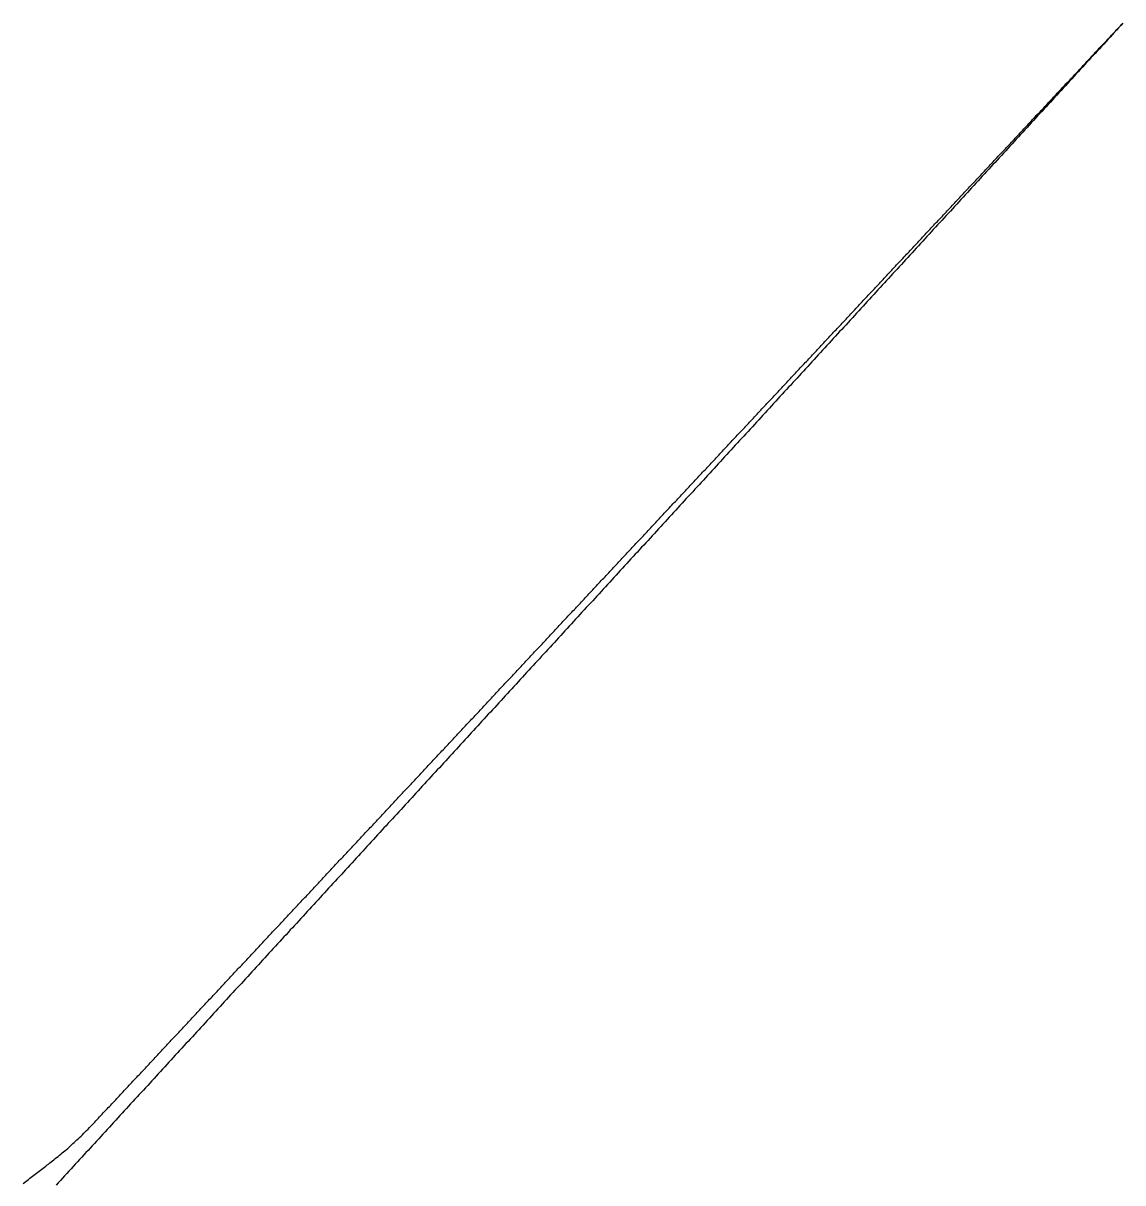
# Model space of a CAD drawing. Extents: x 228907 to 262032, y 2070195 to 2105347.
# Drawn here: x 245365 to 262032, y 2087771 to 2105347 of the extents above; entities that cross this region are included whole.
import ezdxf

# ---------------------------------------------------------------- set-up
doc = ezdxf.new("R2010")
doc.units = 0
doc.layers.add('DEM_20px_m', color=1, linetype='CONTINUOUS')

msp = doc.modelspace()

# ---------------------------------------------------------------- linework, layer by layer
at = {"layer": 'DEM_20px_m', "color": 7}
msp.add_polyline3d([(245365, 2087761, -94), (245386, 2087776, -94), (245406, 2087792, -94), (245426, 2087808, -94), (245446, 2087823, -95), (245466, 2087839, -95), (245486, 2087854, -95), (245507, 2087870, -95), (245527, 2087885, -95), (245547, 2087901, -95), (245567, 2087916, -95), (245587, 2087932, -95), (245607, 2087947, -96), (245628, 2087963, -98), (245648, 2087978, -99), (245668, 2087994, -100), (245688, 2088010, -100), (245708, 2088025, -100), (245728, 2088041, -100), (245749, 2088056, -100), (245769, 2088072, -101), (245789, 2088087, -101), (245809, 2088103, -101), (245809, 2088103, -101), (245830, 2088120, -101), (245851, 2088137, -102), (245872, 2088154, -102), (245893, 2088171, -102), (245914, 2088188, -102), (245936, 2088205, -102), (245957, 2088223, -102), (245978, 2088240, -102), (245999, 2088257, -102), (246020, 2088274, -102), (246040, 2088292, -102), (246060, 2088311, -102), (246080, 2088329, -102), (246100, 2088347, -102), (246120, 2088365, -102), (246140, 2088383, -102), (246160, 2088402, -102), (246180, 2088420, -102), (246201, 2088438, -101), (246221, 2088456, -101), (246242, 2088478, -101), (246263, 2088499, -102), (246284, 2088521, -102), (246305, 2088542, -102), (246327, 2088564, -102), (246348, 2088585, -102), (246369, 2088607, -102), (246390, 2088628, -102), (246411, 2088650, -102), (246430, 2088670, -102), (246449, 2088690, -103), (246468, 2088710, -103), (246486, 2088730, -103), (246505, 2088750, -103), (246524, 2088770, -103), (246542, 2088790, -103), (246561, 2088810, -103), (246580, 2088830, -103), (246599, 2088850, -103), (246617, 2088870, -103), (246636, 2088890, -104), (246655, 2088910, -104), (246674, 2088930, -104), (246692, 2088950, -104), (246711, 2088970, -104), (246730, 2088990, -104), (246749, 2089010, -104), (246767, 2089030, -104), (246786, 2089050, -104), (246805, 2089070, -105), (246823, 2089090, -105), (246842, 2089110, -105), (246861, 2089130, -105), (246880, 2089150, -105), (246898, 2089170, -105), (246917, 2089190, -105), (246936, 2089210, -105), (246955, 2089230, -105), (246973, 2089250, -105), (246992, 2089270, -105), (247011, 2089290, -105), (247029, 2089310, -105), (247048, 2089330, -105), (247067, 2089350, -105), (247086, 2089370, -105), (247104, 2089390, -105), (247123, 2089410, -106), (247142, 2089430, -106), (247161, 2089450, -106), (247179, 2089470, -107), (247198, 2089490, -107), (247217, 2089510, -107), (247235, 2089531, -107), (247254, 2089551, -108), (247273, 2089571, -108), (247292, 2089591, -108), (247310, 2089611, -109), (247329, 2089631, -109), (247348, 2089651, -108), (247367, 2089671, -108), (247385, 2089691, -108), (247404, 2089711, -108), (247423, 2089731, -108), (247442, 2089751, -107), (247460, 2089771, -105), (247479, 2089791, -105), (247498, 2089811, -105), (247516, 2089831, -105), (247535, 2089851, -105), (247554, 2089871, -105), (247573, 2089891, -105), (247591, 2089911, -105), (247610, 2089931, -105), (247629, 2089951, -105), (247648, 2089971, -105), (247666, 2089991, -105), (247685, 2090011, -105), (247704, 2090031, -105), (247722, 2090051, -105), (247741, 2090071, -104), (247760, 2090091, -103), (247779, 2090111, -102), (247797, 2090131, -101), (247816, 2090151, -101), (247835, 2090171, -101), (247854, 2090191, -101), (247872, 2090211, -100), (247891, 2090231, -100), (247910, 2090251, -99), (247928, 2090271, -99), (247947, 2090291, -100), (247966, 2090311, -100), (247985, 2090331, -101), (248003, 2090351, -101), (248022, 2090371, -101), (248041, 2090391, -101), (248060, 2090411, -102), (248078, 2090431, -102), (248097, 2090451, -102), (248116, 2090472, -103), (248135, 2090492, -104), (248153, 2090512, -104), (248172, 2090532, -105), (248191, 2090552, -105), (248209, 2090572, -105), (248228, 2090592, -105), (248247, 2090612, -105), (248266, 2090632, -105), (248284, 2090652, -105), (248303, 2090672, -106), (248322, 2090692, -108), (248341, 2090712, -109), (248359, 2090732, -110), (248378, 2090752, -110), (248397, 2090772, -110), (248415, 2090792, -111), (248434, 2090812, -111), (248453, 2090832, -112), (248472, 2090852, -113), (248490, 2090872, -113), (248509, 2090892, -114), (248528, 2090912, -115), (248547, 2090932, -115), (248565, 2090952, -115), (248584, 2090972, -115), (248603, 2090992, -117), (248621, 2091012, -119), (248640, 2091032, -120), (248659, 2091052, -120), (248678, 2091072, -120), (248696, 2091092, -120), (248715, 2091112, -120), (248734, 2091132, -120), (248753, 2091152, -120), (248771, 2091172, -120), (248790, 2091192, -120), (248809, 2091212, -120), (248828, 2091232, -120), (248846, 2091252, -120), (248865, 2091272, -120), (248884, 2091292, -120), (248902, 2091312, -120), (248921, 2091332, -120), (248940, 2091352, -120), (248959, 2091372, -120), (248977, 2091392, -121), (248996, 2091413, -121), (249015, 2091433, -121), (249034, 2091453, -122), (249052, 2091473, -122), (249071, 2091493, -122), (249090, 2091513, -123), (249108, 2091533, -123), (249127, 2091553, -123), (249146, 2091573, -123), (249165, 2091593, -124), (249183, 2091613, -124), (249202, 2091633, -124), (249221, 2091653, -125), (249240, 2091673, -125), (249258, 2091693, -125), (249277, 2091713, -126), (249296, 2091733, -127), (249314, 2091753, -127), (249333, 2091773, -128), (249352, 2091793, -129), (249371, 2091813, -129), (249389, 2091833, -130), (249408, 2091853, -131), (249427, 2091873, -132), (249446, 2091893, -132), (249464, 2091913, -133), (249483, 2091933, -133), (249502, 2091953, -134), (249521, 2091973, -135), (249539, 2091993, -135), (249558, 2092013, -136), (249577, 2092033, -136), (249595, 2092053, -137), (249614, 2092073, -137), (249633, 2092093, -138), (249652, 2092113, -139), (249670, 2092133, -139), (249689, 2092153, -140), (249708, 2092173, -140), (249727, 2092193, -140), (249745, 2092213, -141), (249764, 2092233, -141), (249783, 2092253, -142), (249801, 2092273, -142), (249820, 2092293, -143), (249839, 2092313, -143), (249858, 2092333, -144), (249876, 2092354, -144), (249895, 2092374, -145), (249914, 2092394, -145), (249933, 2092414, -146), (249951, 2092434, -147), (249970, 2092454, -148), (249989, 2092474, -149), (250007, 2092494, -150), (250026, 2092514, -150), (250045, 2092534, -151), (250064, 2092554, -151), (250082, 2092574, -151), (250101, 2092594, -152), (250120, 2092614, -152), (250139, 2092634, -153), (250157, 2092654, -153), (250176, 2092674, -153), (250195, 2092694, -154), (250214, 2092714, -154), (250232, 2092734, -155), (250251, 2092754, -155), (250270, 2092774, -156), (250288, 2092794, -156), (250307, 2092814, -156), (250326, 2092834, -157), (250345, 2092854, -157), (250363, 2092874, -158), (250382, 2092894, -158), (250401, 2092914, -158), (250420, 2092934, -159), (250438, 2092954, -159), (250457, 2092974, -160), (250476, 2092994, -160), (250494, 2093014, -161), (250513, 2093034, -161), (250532, 2093054, -162), (250551, 2093074, -162), (250569, 2093094, -163), (250588, 2093114, -164), (250607, 2093134, -164), (250626, 2093154, -165), (250644, 2093174, -165), (250663, 2093194, -165), (250682, 2093214, -166), (250700, 2093234, -166), (250719, 2093254, -167), (250738, 2093274, -167), (250757, 2093294, -167), (250775, 2093315, -168), (250794, 2093335, -168), (250813, 2093355, -169), (250832, 2093375, -169), (250850, 2093395, -170), (250869, 2093415, -170), (250888, 2093435, -170), (250907, 2093455, -171), (250925, 2093475, -171), (250944, 2093495, -172), (250963, 2093515, -172), (250981, 2093535, -172), (251000, 2093555, -173), (251019, 2093575, -173), (251038, 2093595, -174), (251056, 2093615, -174), (251075, 2093635, -174), (251094, 2093655, -175), (251113, 2093675, -175), (251131, 2093695, -176), (251150, 2093715, -176), (251169, 2093735, -176), (251187, 2093755, -177), (251206, 2093775, -177), (251225, 2093795, -178), (251244, 2093815, -178), (251262, 2093835, -179), (251281, 2093855, -179), (251300, 2093875, -179), (251319, 2093895, -180), (251337, 2093915, -180), (251356, 2093935, -181), (251375, 2093955, -181), (251393, 2093975, -182), (251412, 2093995, -182), (251431, 2094015, -182), (251450, 2094035, -183), (251468, 2094055, -183), (251487, 2094075, -184), (251506, 2094095, -184), (251525, 2094115, -184), (251543, 2094135, -185), (251562, 2094155, -185), (251581, 2094175, -185), (251600, 2094195, -186), (251618, 2094215, -186), (251637, 2094235, -187), (251656, 2094256, -187), (251674, 2094276, -187), (251693, 2094296, -188), (251712, 2094316, -188), (251731, 2094336, -189), (251749, 2094356, -189), (251768, 2094376, -189), (251787, 2094396, -190), (251806, 2094416, -190), (251824, 2094436, -190), (251843, 2094456, -191), (251862, 2094476, -191), (251880, 2094496, -191), (251899, 2094516, -191), (251918, 2094536, -192), (251937, 2094556, -192), (251955, 2094576, -192), (251974, 2094596, -192), (251993, 2094616, -193), (252012, 2094636, -193), (252030, 2094656, -193), (252049, 2094676, -194), (252068, 2094696, -194), (252086, 2094716, -194), (252105, 2094736, -195), (252124, 2094756, -195), (252143, 2094776, -195), (252161, 2094796, -195), (252180, 2094816, -195), (252199, 2094836, -196), (252218, 2094856, -196), (252236, 2094876, -196), (252255, 2094896, -196), (252274, 2094916, -196), (252293, 2094936, -197), (252311, 2094956, -197), (252330, 2094976, -197), (252349, 2094996, -197), (252367, 2095016, -197), (252386, 2095036, -197), (252405, 2095056, -198), (252424, 2095076, -198), (252442, 2095096, -198), (252461, 2095116, -198), (252480, 2095136, -198), (252499, 2095156, -198), (252517, 2095176, -198), (252536, 2095197, -198), (252555, 2095217, -199), (252573, 2095237, -199), (252592, 2095257, -199), (252611, 2095277, -199), (252630, 2095297, -199), (252648, 2095317, -199), (252667, 2095337, -199), (252686, 2095357, -199), (252705, 2095377, -200), (252723, 2095397, -200), (252742, 2095417, -200), (252761, 2095437, -200), (252780, 2095457, -200), (252798, 2095477, -200), (252817, 2095497, -201), (252836, 2095517, -201), (252854, 2095537, -202), (252873, 2095557, -202), (252892, 2095577, -202), (252911, 2095597, -203), (252929, 2095617, -203), (252948, 2095637, -204), (252967, 2095657, -204), (252986, 2095677, -205), (253004, 2095697, -205), (253023, 2095717, -205), (253042, 2095737, -206), (253060, 2095757, -206), (253079, 2095777, -207), (253098, 2095797, -207), (253117, 2095817, -207), (253135, 2095837, -207), (253154, 2095857, -207), (253173, 2095877, -207), (253192, 2095897, -207), (253210, 2095917, -207), (253229, 2095937, -206), (253248, 2095957, -205), (253266, 2095977, -205), (253285, 2095997, -205), (253304, 2096017, -205), (253323, 2096037, -205), (253341, 2096057, -205), (253360, 2096077, -206), (253379, 2096097, -207), (253398, 2096117, -208), (253416, 2096138, -209), (253435, 2096158, -210), (253454, 2096178, -210), (253473, 2096198, -209), (253491, 2096218, -207), (253510, 2096238, -205), (253529, 2096258, -205), (253547, 2096278, -205), (253566, 2096298, -205), (253585, 2096318, -205), (253604, 2096338, -205), (253622, 2096358, -206), (253641, 2096378, -207), (253660, 2096398, -208), (253679, 2096418, -209), (253697, 2096438, -210), (253716, 2096458, -210), (253735, 2096478, -211), (253753, 2096498, -212), (253772, 2096518, -213), (253791, 2096538, -214), (253810, 2096558, -215), (253828, 2096578, -215), (253847, 2096598, -215), (253866, 2096618, -215), (253885, 2096638, -215), (253903, 2096658, -215), (253922, 2096678, -215), (253941, 2096698, -215), (253959, 2096718, -216), (253978, 2096738, -216), (253997, 2096758, -216), (254016, 2096778, -217), (254034, 2096798, -217), (254053, 2096818, -217), (254072, 2096838, -217), (254091, 2096858, -218), (254109, 2096878, -218), (254128, 2096898, -219), (254147, 2096918, -220), (254166, 2096938, -220), (254184, 2096958, -220), (254203, 2096978, -221), (254222, 2096998, -222), (254240, 2097018, -224), (254259, 2097038, -224), (254278, 2097058, -224), (254297, 2097079, -225), (254315, 2097099, -225), (254334, 2097119, -226), (254353, 2097139, -227), (254372, 2097159, -228), (254390, 2097179, -230), (254409, 2097199, -230), (254428, 2097219, -231), (254446, 2097239, -231), (254465, 2097259, -232), (254484, 2097279, -232), (254503, 2097299, -232), (254521, 2097319, -233), (254540, 2097339, -233), (254559, 2097359, -234), (254578, 2097379, -234), (254596, 2097399, -235), (254615, 2097419, -235), (254634, 2097439, -235), (254652, 2097459, -236), (254671, 2097479, -236), (254690, 2097499, -237), (254709, 2097519, -238), (254727, 2097539, -239), (254746, 2097559, -239), (254765, 2097579, -240), (254784, 2097599, -240), (254802, 2097619, -240), (254821, 2097639, -240), (254840, 2097659, -241), (254859, 2097679, -242), (254877, 2097699, -243), (254896, 2097719, -244), (254915, 2097739, -245), (254933, 2097759, -246), (254952, 2097779, -247), (254971, 2097799, -249), (254990, 2097819, -250), (255008, 2097839, -251), (255027, 2097859, -253), (255046, 2097879, -255), (255065, 2097899, -257), (255083, 2097919, -258), (255102, 2097939, -260), (255121, 2097959, -262), (255139, 2097979, -263), (255158, 2097999, -264), (255177, 2098020, -266), (255196, 2098040, -268), (255214, 2098060, -269), (255233, 2098080, -271), (255252, 2098100, -273), (255271, 2098120, -275), (255289, 2098140, -277), (255308, 2098160, -279), (255327, 2098180, -281), (255345, 2098200, -283), (255364, 2098220, -284), (255383, 2098240, -286), (255402, 2098260, -289), (255420, 2098280, -291), (255439, 2098300, -296), (255458, 2098320, -298), (255477, 2098340, -301), (255495, 2098360, -304), (255514, 2098380, -307), (255533, 2098400, -310), (255552, 2098420, -313), (255570, 2098440, -316), (255589, 2098460, -319), (255608, 2098480, -322), (255626, 2098500, -325), (255645, 2098520, -329), (255664, 2098540, -331), (255683, 2098560, -334), (255701, 2098580, -338), (255720, 2098600, -341), (255739, 2098620, -344), (255758, 2098640, -348), (255776, 2098660, -351), (255795, 2098680, -354), (255814, 2098700, -357), (255832, 2098720, -359), (255851, 2098740, -362), (255870, 2098760, -365), (255889, 2098780, -368), (255907, 2098800, -371), (255926, 2098820, -374), (255945, 2098840, -377), (255964, 2098860, -378), (255982, 2098880, -381), (256001, 2098900, -384), (256020, 2098920, -386), (256038, 2098940, -389), (256057, 2098961, -392), (256076, 2098981, -394), (256095, 2099001, -397), (256113, 2099021, -399), (256132, 2099041, -402), (256151, 2099061, -404), (256170, 2099081, -407), (256188, 2099101, -410), (256207, 2099121, -413), (256226, 2099141, -415), (256245, 2099161, -418), (256263, 2099181, -420), (256282, 2099201, -423), (256301, 2099221, -426), (256319, 2099241, -429), (256338, 2099261, -433), (256357, 2099281, -437), (256376, 2099301, -442), (256394, 2099321, -446), (256413, 2099341, -449), (256432, 2099361, -453), (256451, 2099381, -456), (256469, 2099401, -458), (256488, 2099421, -460), (256507, 2099441, -462), (256525, 2099461, -464), (256544, 2099481, -466), (256563, 2099501, -468), (256582, 2099521, -470), (256600, 2099541, -472), (256619, 2099561, -474), (256638, 2099581, -476), (256657, 2099601, -478), (256675, 2099621, -481), (256694, 2099641, -483), (256713, 2099661, -485), (256731, 2099681, -487), (256750, 2099701, -489), (256769, 2099721, -491), (256788, 2099741, -494), (256806, 2099761, -496), (256825, 2099781, -498), (256844, 2099801, -500), (256863, 2099821, -502), (256881, 2099841, -504), (256900, 2099861, -507), (256919, 2099881, -510), (256938, 2099901, -512), (256956, 2099922, -515), (256975, 2099942, -517), (256994, 2099962, -520), (257012, 2099982, -522), (257031, 2100002, -525), (257050, 2100022, -528), (257069, 2100042, -531), (257087, 2100062, -534), (257106, 2100082, -537), (257125, 2100102, -540), (257144, 2100122, -541), (257162, 2100142, -544), (257181, 2100162, -547), (257200, 2100182, -550), (257218, 2100202, -553), (257237, 2100222, -556), (257256, 2100242, -559), (257275, 2100262, -562), (257293, 2100282, -565), (257312, 2100302, -567), (257331, 2100322, -569), (257350, 2100342, -571), (257368, 2100362, -574), (257387, 2100382, -576), (257406, 2100402, -578), (257424, 2100422, -581), (257443, 2100442, -583), (257462, 2100462, -585), (257481, 2100482, -588), (257499, 2100502, -591), (257518, 2100522, -594), (257537, 2100542, -598), (257556, 2100562, -601), (257574, 2100582, -604), (257593, 2100602, -606), (257612, 2100622, -608), (257631, 2100642, -610), (257649, 2100662, -612), (257668, 2100682, -613), (257687, 2100702, -615), (257705, 2100722, -617), (257724, 2100742, -618), (257743, 2100762, -620), (257762, 2100782, -622), (257780, 2100802, -624), (257799, 2100822, -625), (257818, 2100842, -627), (257837, 2100863, -629), (257855, 2100883, -631), (257874, 2100903, -632), (257893, 2100923, -634), (257911, 2100943, -636), (257930, 2100963, -638), (257949, 2100983, -640), (257968, 2101003, -642), (257986, 2101023, -644), (258005, 2101043, -646), (258024, 2101063, -647), (258043, 2101083, -649), (258061, 2101103, -652), (258080, 2101123, -655), (258099, 2101143, -657), (258117, 2101163, -659), (258136, 2101183, -661), (258155, 2101203, -662), (258174, 2101223, -664), (258192, 2101243, -665), (258211, 2101263, -667), (258230, 2101283, -668), (258249, 2101303, -670), (258267, 2101323, -672), (258286, 2101343, -675), (258305, 2101363, -677), (258324, 2101383, -679), (258342, 2101403, -682), (258361, 2101423, -685), (258380, 2101443, -688), (258398, 2101463, -690), (258417, 2101483, -692), (258436, 2101503, -692), (258455, 2101523, -693), (258473, 2101543, -693), (258492, 2101563, -694), (258511, 2101583, -694), (258530, 2101603, -695), (258548, 2101623, -696), (258567, 2101643, -697), (258586, 2101663, -699), (258604, 2101683, -700), (258623, 2101703, -701), (258642, 2101723, -702), (258661, 2101743, -703), (258679, 2101763, -705), (258698, 2101783, -705), (258717, 2101804, -706), (258736, 2101824, -707), (258754, 2101844, -708), (258773, 2101864, -708), (258792, 2101884, -709), (258810, 2101904, -710), (258829, 2101924, -711), (258848, 2101944, -714), (258867, 2101964, -716), (258885, 2101984, -718), (258904, 2102004, -719), (258923, 2102024, -721), (258942, 2102044, -722), (258960, 2102064, -724), (258979, 2102084, -726), (258998, 2102104, -727), (259017, 2102124, -729), (259035, 2102144, -730), (259054, 2102164, -732), (259073, 2102184, -734), (259091, 2102204, -737), (259110, 2102224, -739), (259129, 2102244, -742), (259148, 2102264, -744), (259166, 2102284, -746), (259185, 2102304, -748), (259204, 2102324, -749), (259223, 2102344, -752), (259241, 2102364, -754), (259260, 2102384, -757), (259279, 2102404, -759), (259297, 2102424, -761), (259316, 2102444, -763), (259335, 2102464, -766), (259354, 2102484, -768), (259372, 2102504, -770), (259391, 2102524, -773), (259410, 2102544, -775), (259429, 2102564, -778), (259447, 2102584, -780), (259466, 2102604, -783), (259485, 2102624, -786), (259503, 2102644, -787), (259522, 2102664, -790), (259541, 2102684, -792), (259560, 2102704, -794), (259578, 2102724, -796), (259597, 2102745, -797), (259616, 2102765, -799), (259635, 2102785, -801), (259653, 2102805, -803), (259672, 2102825, -804), (259691, 2102845, -806), (259710, 2102865, -807), (259728, 2102885, -809), (259747, 2102905, -810), (259766, 2102925, -812), (259784, 2102945, -813), (259803, 2102965, -814), (259822, 2102985, -815), (259841, 2103005, -817), (259859, 2103025, -818), (259878, 2103045, -820), (259897, 2103065, -821), (259916, 2103085, -822), (259934, 2103105, -823), (259953, 2103125, -825), (259972, 2103145, -826), (259990, 2103165, -827), (260009, 2103185, -828), (260028, 2103205, -829), (260047, 2103225, -831), (260065, 2103245, -833), (260084, 2103265, -834), (260103, 2103285, -836), (260122, 2103305, -838), (260140, 2103325, -840), (260159, 2103345, -841), (260178, 2103365, -843), (260196, 2103385, -844), (260215, 2103405, -846), (260234, 2103425, -847), (260253, 2103445, -849), (260271, 2103465, -851), (260290, 2103485, -852), (260309, 2103505, -854), (260328, 2103525, -855), (260346, 2103545, -857), (260365, 2103565, -858), (260384, 2103585, -859), (260403, 2103605, -860), (260421, 2103625, -862), (260440, 2103645, -863), (260459, 2103665, -865), (260477, 2103686, -866), (260496, 2103706, -868), (260515, 2103726, -869), (260534, 2103746, -871), (260552, 2103766, -873), (260571, 2103786, -876), (260590, 2103806, -878), (260609, 2103826, -881), (260627, 2103846, -883), (260646, 2103866, -885), (260665, 2103886, -888), (260683, 2103906, -888), (260702, 2103926, -891), (260721, 2103946, -894), (260740, 2103966, -898), (260758, 2103986, -901), (260777, 2104006, -903), (260796, 2104026, -904), (260815, 2104046, -906), (260833, 2104066, -909), (260852, 2104086, -912), (260871, 2104106, -917), (260889, 2104126, -921), (260908, 2104146, -925), (260927, 2104166, -928), (260946, 2104186, -932), (260964, 2104206, -935), (260983, 2104226, -936), (261002, 2104246, -938), (261021, 2104266, -940), (261039, 2104286, -941), (261058, 2104306, -943), (261077, 2104326, -944), (261096, 2104346, -945), (261114, 2104366, -946), (261133, 2104386, -947), (261152, 2104406, -948), (261170, 2104426, -949), (261189, 2104446, -949), (261208, 2104466, -950), (261227, 2104486, -951), (261245, 2104506, -952), (261264, 2104526, -953), (261283, 2104546, -954), (261302, 2104566, -955), (261320, 2104586, -956), (261339, 2104606, -957), (261358, 2104627, -957), (261376, 2104647, -958), (261395, 2104667, -959), (261414, 2104687, -960), (261433, 2104707, -960), (261451, 2104727, -961), (261470, 2104747, -962), (261489, 2104767, -963), (261508, 2104787, -964), (261526, 2104807, -965), (261545, 2104827, -966), (261564, 2104847, -967), (261582, 2104867, -968), (261601, 2104887, -969), (261620, 2104907, -970), (261639, 2104927, -971), (261657, 2104947, -972), (261676, 2104967, -974), (261695, 2104987, -975), (261714, 2105007, -977), (261732, 2105027, -978), (261751, 2105047, -979), (261770, 2105067, -980), (261789, 2105087, -981), (261807, 2105107, -983), (261826, 2105127, -984), (261845, 2105147, -985), (261863, 2105167, -986), (261882, 2105187, -987), (261901, 2105207, -988), (261920, 2105227, -989), (261938, 2105247, -990), (261957, 2105267, -992), (261976, 2105287, -993), (261995, 2105307, -995), (262013, 2105327, -997), (262032, 2105347, -999), (262000, 2105312, -995), (261967, 2105277, -992), (261935, 2105242, -990), (261903, 2105207, -988), (261871, 2105172, -986), (261838, 2105136, -984), (261806, 2105101, -983), (261774, 2105066, -980), (261742, 2105031, -978), (261709, 2104996, -976), (261677, 2104961, -974), (261645, 2104925, -972), (261612, 2104890, -969), (261580, 2104855, -967), (261548, 2104820, -966), (261516, 2104785, -964), (261483, 2104750, -962), (261451, 2104715, -960), (261419, 2104679, -959), (261387, 2104644, -958), (261354, 2104609, -957), (261322, 2104574, -955), (261290, 2104539, -953), (261258, 2104504, -952), (261225, 2104468, -950), (261193, 2104433, -948), (261161, 2104398, -947), (261128, 2104363, -946), (261096, 2104328, -945), (261064, 2104293, -942), (261032, 2104258, -940), (260999, 2104222, -937), (260967, 2104187, -934), (260935, 2104152, -927), (260903, 2104117, -921), (260870, 2104082, -917), (260838, 2104047, -910), (260806, 2104011, -908), (260773, 2103976, -903), (260741, 2103941, -897), (260709, 2103906, -894), (260677, 2103871, -888), (260644, 2103836, -885), (260612, 2103801, -880), (260580, 2103765, -875), (260548, 2103730, -872), (260515, 2103695, -869), (260483, 2103660, -866), (260451, 2103625, -863), (260418, 2103590, -860), (260386, 2103554, -858), (260354, 2103519, -855), (260322, 2103484, -853), (260289, 2103449, -851), (260257, 2103414, -847), (260225, 2103379, -845), (260193, 2103344, -843), (260160, 2103308, -840), (260128, 2103273, -837), (260096, 2103238, -833), (260063, 2103203, -830), (260031, 2103168, -828), (259999, 2103133, -826), (259967, 2103098, -824), (259934, 2103062, -822), (259902, 2103027, -820), (259870, 2102992, -817), (259838, 2102957, -814), (259805, 2102922, -813), (259773, 2102887, -810), (259741, 2102851, -807), (259709, 2102816, -805), (259676, 2102781, -802), (259644, 2102746, -799), (259612, 2102711, -796), (259579, 2102676, -793), (259547, 2102641, -790), (259515, 2102605, -786), (259483, 2102570, -781), (259450, 2102535, -777), (259418, 2102500, -773), (259386, 2102465, -769), (259354, 2102430, -765), (259321, 2102394, -761), (259289, 2102359, -757), (259257, 2102324, -753), (259224, 2102289, -749), (259192, 2102254, -745), (259160, 2102219, -740), (259128, 2102184, -738), (259095, 2102148, -733), (259063, 2102113, -729), (259031, 2102078, -726), (258999, 2102043, -724), (258966, 2102008, -721), (258934, 2101973, -718), (258902, 2101937, -714), (258869, 2101902, -712), (258837, 2101867, -708), (258805, 2101832, -706), (258773, 2101797, -704), (258740, 2101762, -703), (258708, 2101727, -700), (258676, 2101691, -698), (258644, 2101656, -696), (258611, 2101621, -695), (258579, 2101586, -692), (258547, 2101551, -691), (258514, 2101516, -689), (258482, 2101480, -690), (258450, 2101445, -687), (258418, 2101410, -684), (258385, 2101375, -679), (258353, 2101340, -677), (258321, 2101305, -671), (258289, 2101270, -667), (258256, 2101234, -663), (258224, 2101199, -660), (258192, 2101164, -659), (258159, 2101129, -657), (258127, 2101094, -653), (258095, 2101059, -649), (258063, 2101024, -646), (258030, 2100988, -642), (257998, 2100953, -638), (257966, 2100918, -635), (257934, 2100883, -632), (257901, 2100848, -628), (257869, 2100813, -625), (257837, 2100777, -622), (257805, 2100742, -620), (257772, 2100707, -617), (257740, 2100672, -614), (257708, 2100637, -611), (257675, 2100602, -609), (257643, 2100567, -605), (257611, 2100531, -601), (257579, 2100496, -595), (257546, 2100461, -592), (257514, 2100426, -586), (257482, 2100391, -580), (257450, 2100356, -575), (257417, 2100320, -571), (257385, 2100285, -567), (257353, 2100250, -563), (257320, 2100215, -557), (257288, 2100180, -555), (257256, 2100145, -549), (257224, 2100110, -543), (257191, 2100074, -539), (257159, 2100039, -533), (257127, 2100004, -530), (257095, 2099969, -525), (257062, 2099934, -520), (257030, 2099899, -515), (256998, 2099863, -512), (256965, 2099828, -507), (256933, 2099793, -502), (256901, 2099758, -497), (256869, 2099723, -495), (256836, 2099688, -490), (256804, 2099653, -485), (256772, 2099617, -482), (256740, 2099582, -479), (256707, 2099547, -476), (256675, 2099512, -471), (256643, 2099477, -467), (256610, 2099442, -465), (256578, 2099406, -461), (256546, 2099371, -457), (256514, 2099336, -453), (256481, 2099301, -449), (256449, 2099266, -443), (256417, 2099231, -435), (256385, 2099196, -428), (256352, 2099160, -424), (256320, 2099125, -418), (256288, 2099090, -413), (256256, 2099055, -407), (256223, 2099020, -404), (256191, 2098985, -399), (256159, 2098950, -394), (256126, 2098914, -390), (256094, 2098879, -385), (256062, 2098844, -382), (256030, 2098809, -377), (255997, 2098774, -371), (255965, 2098739, -367), (255933, 2098703, -363), (255901, 2098668, -357), (255868, 2098633, -352), (255836, 2098598, -346), (255804, 2098563, -341), (255771, 2098528, -335), (255739, 2098493, -328), (255707, 2098457, -323), (255675, 2098422, -318), (255642, 2098387, -312), (255610, 2098352, -307), (255578, 2098317, -301), (255546, 2098282, -298), (255513, 2098246, -293), (255481, 2098211, -288), (255449, 2098176, -284), (255416, 2098141, -281), (255384, 2098106, -277), (255352, 2098071, -273), (255320, 2098036, -270), (255287, 2098000, -268), (255255, 2097965, -265), (255223, 2097930, -263), (255191, 2097895, -261), (255158, 2097860, -257), (255126, 2097825, -255), (255094, 2097789, -252), (255061, 2097754, -249), (255029, 2097719, -247), (254997, 2097684, -245), (254965, 2097649, -243), (254932, 2097614, -241), (254900, 2097579, -240), (254868, 2097543, -240), (254836, 2097508, -240), (254803, 2097473, -238), (254771, 2097438, -237), (254739, 2097403, -236), (254706, 2097368, -235), (254674, 2097332, -233), (254642, 2097297, -233), (254610, 2097262, -233), (254577, 2097227, -232), (254545, 2097192, -231), (254513, 2097157, -230), (254481, 2097122, -230), (254448, 2097086, -228), (254416, 2097051, -227), (254384, 2097016, -225), (254352, 2096981, -225), (254319, 2096946, -224), (254287, 2096911, -221), (254255, 2096876, -220), (254222, 2096840, -220), (254190, 2096805, -219), (254158, 2096770, -218), (254126, 2096735, -218), (254093, 2096700, -217), (254061, 2096665, -217), (254029, 2096629, -216), (253997, 2096594, -216), (253964, 2096559, -215), (253932, 2096524, -215), (253900, 2096489, -215), (253867, 2096454, -215), (253835, 2096419, -213), (253803, 2096383, -211), (253771, 2096348, -209), (253738, 2096313, -207), (253706, 2096278, -205), (253674, 2096243, -205), (253642, 2096208, -205), (253609, 2096172, -205), (253577, 2096137, -205), (253545, 2096102, -205), (253512, 2096067, -205), (253480, 2096032, -205), (253448, 2095997, -205), (253416, 2095962, -205), (253383, 2095926, -205), (253351, 2095891, -205), (253319, 2095856, -205), (253287, 2095821, -205), (253254, 2095786, -205), (253222, 2095751, -205), (253190, 2095715, -205), (253157, 2095680, -205), (253125, 2095645, -205), (253093, 2095610, -204), (253061, 2095575, -204), (253028, 2095540, -203), (252996, 2095505, -202), (252964, 2095469, -202), (252932, 2095434, -201), (252899, 2095399, -200), (252867, 2095364, -200), (252835, 2095329, -200), (252803, 2095294, -199), (252770, 2095258, -199), (252738, 2095223, -199), (252706, 2095188, -199), (252673, 2095153, -198), (252641, 2095118, -198), (252609, 2095083, -198), (252577, 2095048, -198), (252544, 2095012, -197), (252512, 2094977, -197), (252480, 2094942, -197), (252448, 2094907, -197), (252415, 2094872, -196), (252383, 2094837, -196), (252351, 2094802, -196), (252318, 2094766, -196), (252286, 2094731, -195), (252254, 2094696, -195), (252222, 2094661, -195), (252189, 2094626, -194), (252157, 2094591, -194), (252125, 2094555, -193), (252093, 2094520, -193), (252060, 2094485, -192), (252028, 2094450, -192), (251996, 2094415, -191), (251963, 2094380, -190), (251931, 2094345, -190), (251899, 2094309, -189), (251867, 2094274, -189), (251834, 2094239, -188), (251802, 2094204, -187), (251770, 2094169, -187), (251738, 2094134, -186), (251705, 2094098, -185), (251673, 2094063, -185), (251641, 2094028, -184), (251608, 2093993, -183), (251576, 2093958, -183), (251544, 2093923, -182), (251512, 2093888, -181), (251479, 2093852, -180), (251447, 2093817, -180), (251415, 2093782, -179), (251383, 2093747, -178), (251350, 2093712, -178), (251318, 2093677, -177), (251286, 2093641, -176), (251254, 2093606, -175), (251221, 2093571, -175), (251189, 2093536, -174), (251157, 2093501, -173), (251124, 2093466, -173), (251092, 2093431, -172), (251060, 2093395, -171), (251028, 2093360, -170), (250995, 2093325, -170), (250963, 2093290, -169), (250931, 2093255, -168), (250899, 2093220, -167), (250866, 2093184, -167), (250834, 2093149, -166), (250802, 2093114, -165), (250769, 2093079, -164), (250737, 2093044, -163), (250705, 2093009, -163), (250673, 2092974, -162), (250640, 2092938, -161), (250608, 2092903, -160), (250576, 2092868, -159), (250544, 2092833, -159), (250511, 2092798, -158), (250479, 2092763, -157), (250447, 2092728, -156), (250414, 2092692, -156), (250382, 2092657, -155), (250350, 2092622, -154), (250318, 2092587, -153), (250285, 2092552, -153), (250253, 2092517, -152), (250221, 2092481, -151), (250189, 2092446, -151), (250156, 2092411, -150), (250124, 2092376, -148), (250092, 2092341, -147), (250059, 2092306, -145), (250027, 2092271, -144), (249995, 2092235, -143), (249963, 2092200, -143), (249930, 2092165, -142), (249898, 2092130, -141), (249866, 2092095, -141), (249834, 2092060, -140), (249801, 2092024, -139), (249769, 2091989, -138), (249737, 2091954, -137), (249704, 2091919, -136), (249672, 2091884, -136), (249640, 2091849, -135), (249608, 2091814, -133), (249575, 2091778, -131), (249543, 2091743, -130), (249511, 2091708, -128), (249479, 2091673, -126), (249446, 2091638, -125), (249414, 2091603, -125), (249382, 2091567, -124), (249350, 2091532, -124), (249317, 2091497, -123), (249285, 2091462, -123), (249253, 2091427, -122), (249220, 2091392, -122), (249188, 2091357, -121), (249156, 2091321, -121), (249124, 2091286, -120), (249091, 2091251, -120), (249059, 2091216, -120), (249027, 2091181, -120), (248995, 2091146, -119), (248962, 2091111, -118), (248930, 2091075, -117), (248898, 2091040, -117), (248865, 2091005, -117), (248833, 2090970, -117), (248801, 2090935, -115), (248769, 2090900, -113), (248736, 2090864, -113), (248704, 2090829, -112), (248672, 2090794, -111), (248640, 2090759, -110), (248607, 2090724, -110), (248575, 2090689, -109), (248543, 2090654, -108), (248510, 2090618, -107), (248478, 2090583, -106), (248446, 2090548, -105), (248414, 2090513, -105), (248381, 2090478, -105), (248349, 2090443, -105), (248317, 2090407, -105), (248285, 2090372, -105), (248252, 2090337, -105), (248220, 2090302, -105), (248188, 2090267, -105), (248155, 2090232, -105), (248123, 2090197, -105), (248091, 2090161, -105), (248059, 2090126, -104), (248026, 2090091, -104), (247994, 2090056, -102), (247962, 2090021, -102), (247930, 2089986, -103), (247897, 2089950, -104), (247865, 2089915, -105), (247833, 2089880, -105), (247801, 2089845, -105), (247768, 2089810, -105), (247736, 2089775, -105), (247704, 2089740, -105), (247671, 2089704, -105), (247639, 2089669, -105), (247607, 2089634, -105), (247575, 2089599, -105), (247542, 2089564, -105), (247510, 2089529, -105), (247478, 2089493, -105), (247446, 2089458, -105), (247413, 2089423, -105), (247381, 2089388, -105), (247349, 2089353, -105), (247316, 2089318, -106), (247284, 2089283, -105), (247252, 2089247, -105), (247220, 2089212, -105), (247187, 2089177, -105), (247155, 2089142, -105), (247123, 2089107, -105), (247091, 2089072, -105), (247058, 2089037, -105), (247026, 2089001, -105), (246994, 2088966, -104), (246961, 2088931, -104), (246929, 2088896, -104), (246897, 2088861, -104), (246865, 2088826, -104), (246832, 2088790, -103), (246800, 2088755, -103), (246768, 2088720, -103), (246736, 2088685, -103), (246703, 2088650, -103), (246671, 2088615, -103), (246639, 2088580, -102), (246606, 2088544, -102), (246574, 2088509, -102), (246542, 2088474, -102), (246510, 2088439, -102), (246477, 2088404, -101), (246445, 2088369, -101), (246413, 2088333, -101), (246381, 2088298, -101), (246348, 2088263, -101), (246316, 2088228, -101), (246284, 2088193, -100), (246252, 2088158, -100), (246219, 2088123, -100), (246187, 2088087, -100), (246155, 2088052, -100), (246122, 2088017, -100), (246090, 2087982, -100), (246058, 2087947, -100), (246026, 2087912, -100), (245993, 2087876, -99), (245961, 2087841, -98), (245929, 2087806, -97), (245897, 2087771, -97), (245864, 2087736, -96)], dxfattribs=at)

doc.saveas('drawing.dxf')
